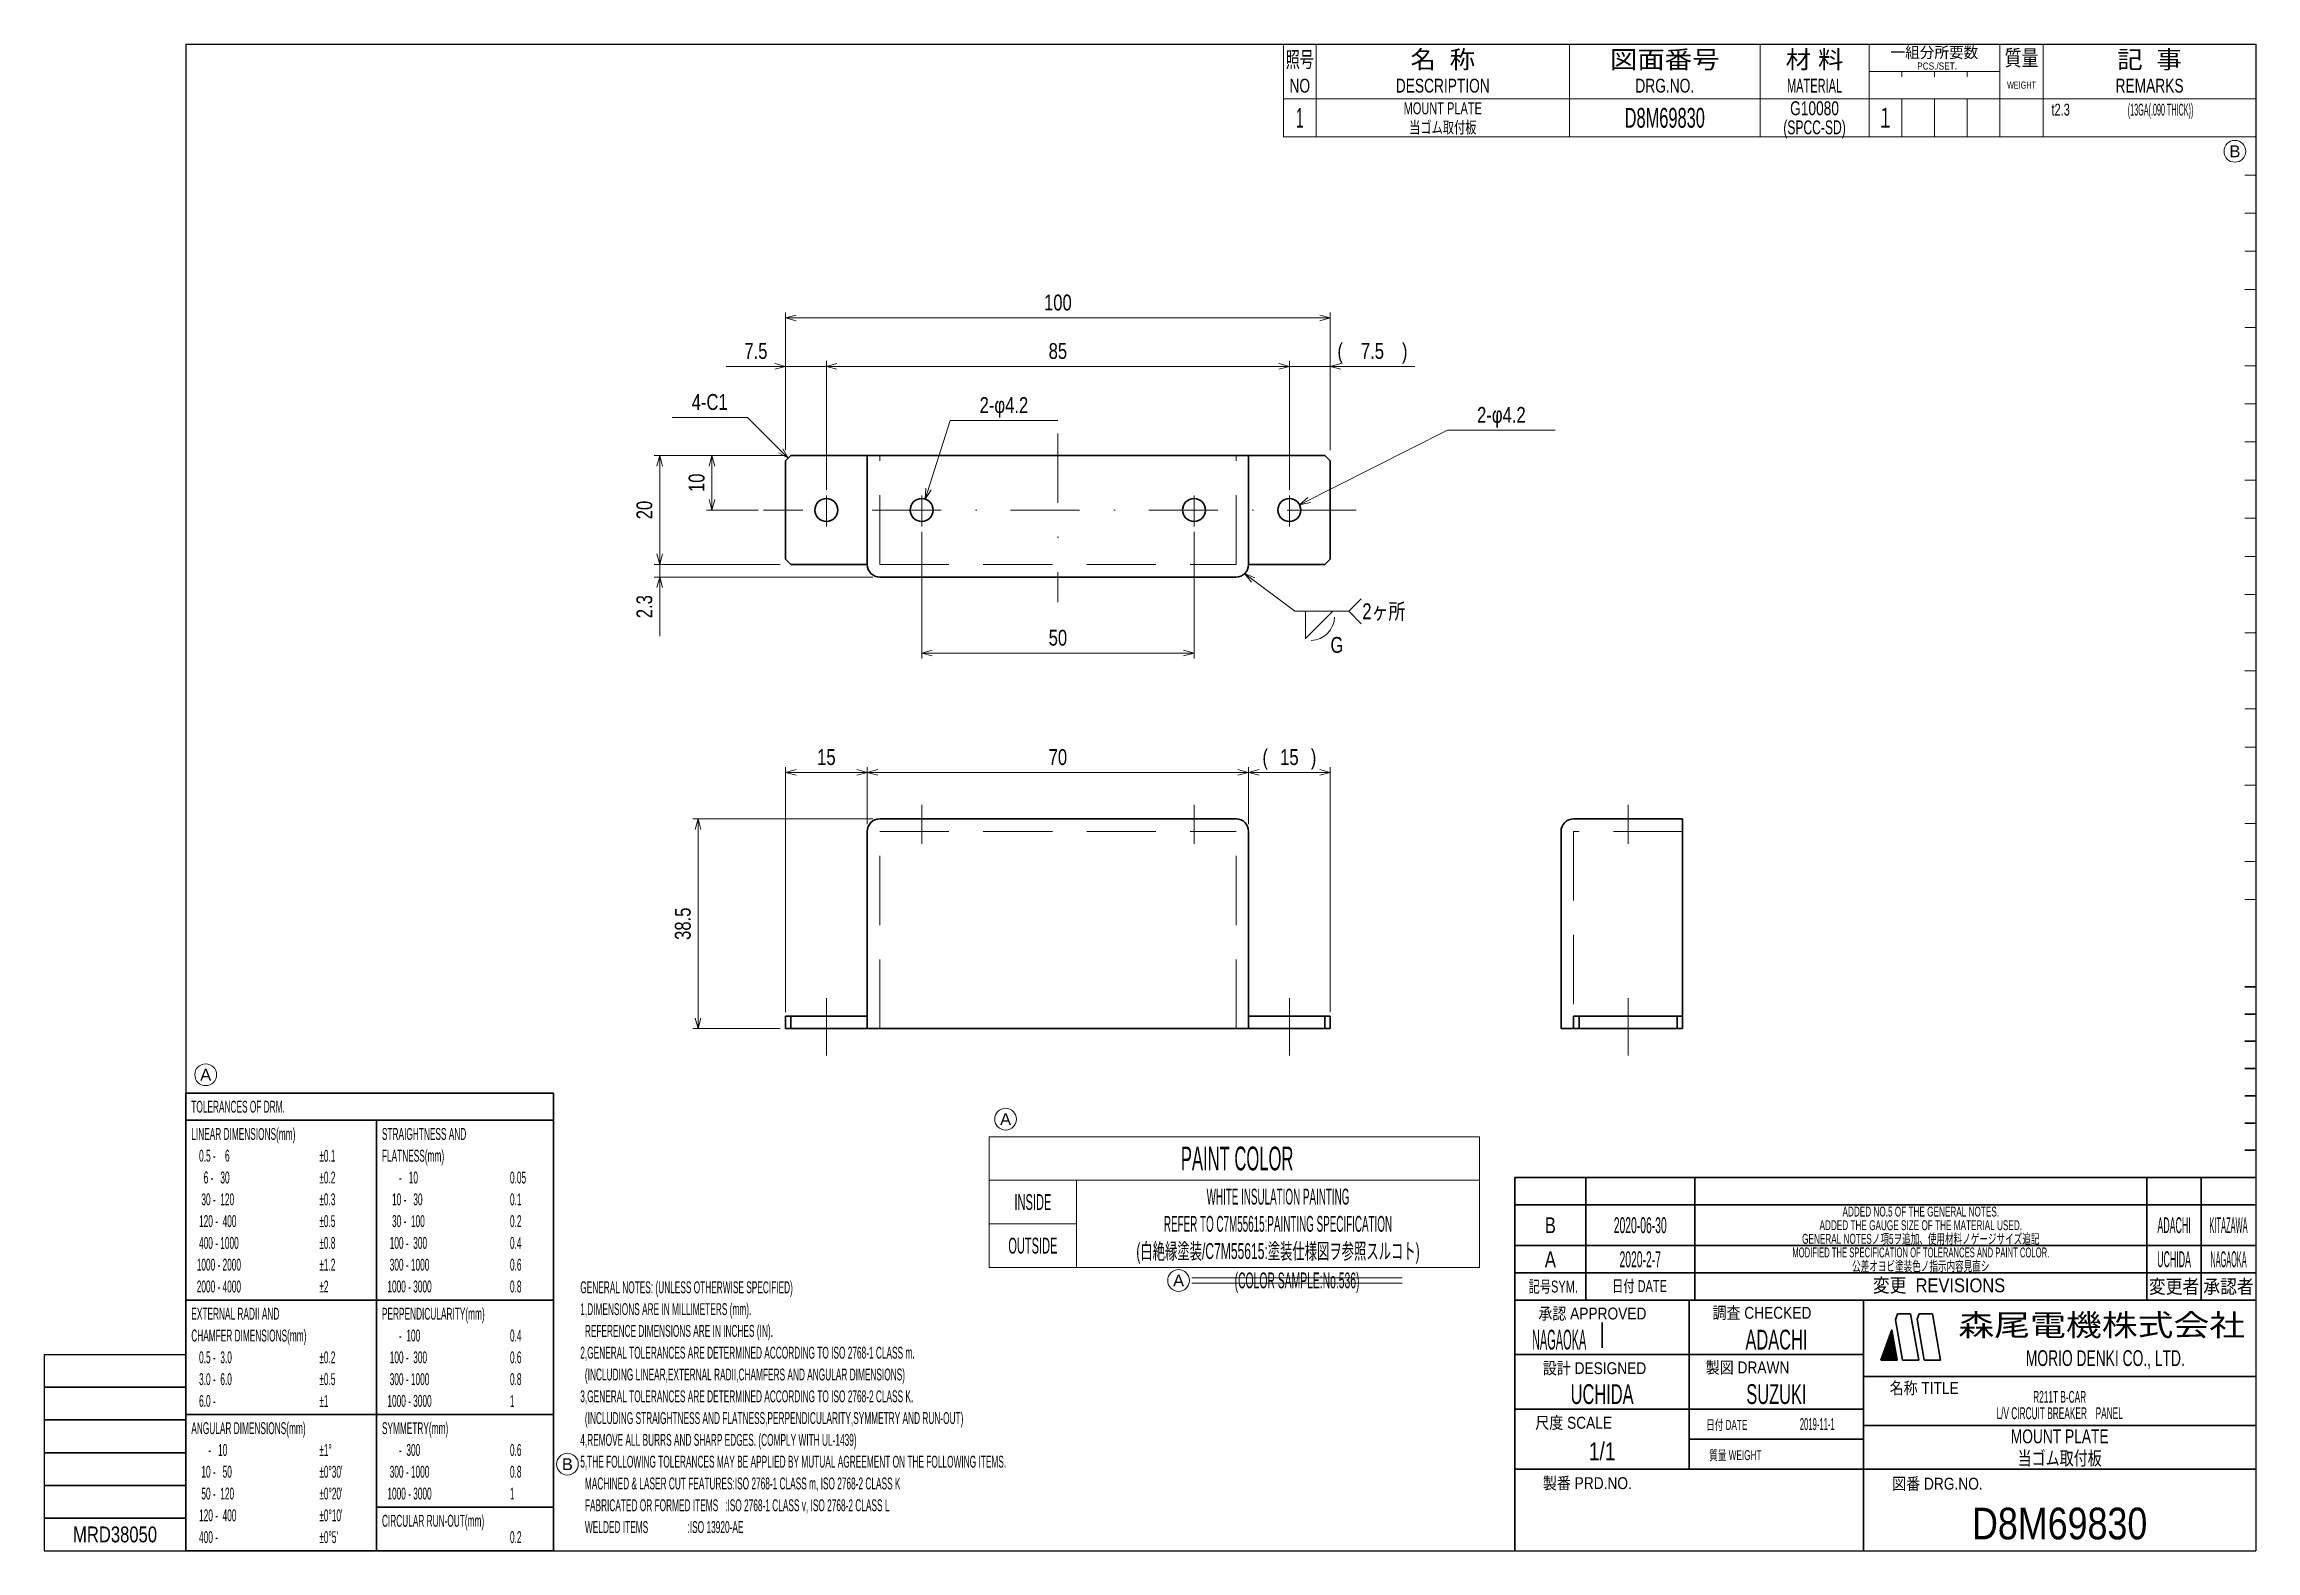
# Model space of a CAD drawing. Header units: millimetres. Extents: x 7 to 413, y 10 to 287.
import ezdxf
from ezdxf.enums import TextEntityAlignment as Align

# ---------------------------------------------------------------- set-up
doc = ezdxf.new("R2010")
doc.units = ezdxf.units.MM
doc.linetypes.add('DASHDOT', pattern=[25.3, 12.7, -6.3, 0, -6.3])
doc.linetypes.add('DASHED', pattern=[19, 12.7, -6.3])
for name, color, linetype in [('GR01_01', 7, 'Continuous'), ('GR01_02', 7, 'Continuous'), ('図面枠D8M', 7, 'Continuous'), ('表題、部品表', 7, 'Continuous'), ('表題、部品表_01', 7, 'Continuous'), ('表題、部品表_02', 7, 'Continuous'), ('表題、部品表_03', 7, 'Continuous'), ('表題、部品表_Layer1', 7, 'Continuous')]:
    doc.layers.add(name, color=color, linetype=linetype)
doc.styles.add('HG丸ｺﾞｼｯｸM-PRO', font='')
doc.styles.get('HG丸ｺﾞｼｯｸM-PRO').set_extended_font_data('HG丸ｺﾞｼｯｸM-PRO')

# ---------------------------------------------------------------- blocks, each defined once
blk = doc.blocks.new('BLKF024')
at = {"layer": '図面枠D8M', "color": 4, "linetype": 'Continuous', "lineweight": 13}
for p, q in [((344.778471, 46.998727), (346.524087, 48.744343)), ((344.8594, 47.221078), (346.502888, 48.864566)), ((344.940329, 47.443428), (346.48169, 48.984789)), ((345.021258, 47.665778), (346.460491, 49.105012)), ((345.102186, 47.888128), (346.439293, 49.225235)), ((345.183115, 48.110479), (346.418094, 49.345457)), ((345.264044, 48.332829), (346.396896, 49.46568)), ((345.344973, 48.555179), (346.375697, 49.585903)), ((345.425902, 48.777529), (346.354499, 49.706126)), ((345.506831, 48.999879), (346.3333, 49.826349)), ((345.58776, 49.22223), (346.312102, 49.946572)), ((345.668689, 49.44458), (346.290903, 50.066794)), ((345.749617, 49.66693), (346.269705, 50.187017)), ((345.830546, 49.88928), (346.248506, 50.30724)), ((345.911475, 50.111631), (346.227307, 50.427463)), ((345.992404, 50.333981), (346.206109, 50.547686)), ((346.073333, 50.556331), (346.18491, 50.667909)), ((346.154262, 50.778681), (346.163712, 50.788131)), ((344.157871, 45.246757), (346.693675, 47.782561)), ((344.211969, 45.442276), (346.672477, 47.902784)), ((344.292898, 45.664626), (346.651278, 48.023006)), ((344.299292, 45.246757), (346.714874, 47.662338)), ((344.373827, 45.886976), (346.63008, 48.143229)), ((344.440714, 45.246757), (346.736072, 47.542115)), ((344.454756, 46.109327), (346.608881, 48.263452)), ((344.535684, 46.331677), (346.587682, 48.383675)), ((344.582135, 45.246757), (346.757271, 47.421892)), ((344.616613, 46.554027), (346.566484, 48.503898)), ((344.697542, 46.776377), (346.545285, 48.624121)), ((344.723556, 45.246757), (346.778469, 47.301669)), ((344.864978, 45.246757), (346.799668, 47.181447)), ((345.006399, 45.246757), (346.820866, 47.061224)), ((345.147821, 45.246757), (346.842065, 46.941001)), ((345.289242, 45.246757), (346.863263, 46.820778)), ((345.430663, 45.246757), (346.884462, 46.700555)), ((345.572085, 45.246757), (346.90566, 46.580332)), ((345.713506, 45.246757), (346.926859, 46.46011)), ((345.854927, 45.246757), (346.948057, 46.339887)), ((345.996349, 45.246757), (346.969256, 46.219664)), ((346.13777, 45.246757), (346.990455, 46.099441)), ((346.279191, 45.246757), (347.011653, 45.979218)), ((346.420613, 45.246757), (347.032852, 45.858995)), ((346.562034, 45.246757), (347.05405, 45.738773)), ((346.703455, 45.246757), (347.075249, 45.61855)), ((346.844877, 45.246757), (347.096447, 45.498327)), ((346.986298, 45.246757), (347.117646, 45.378104)), ((347.12772, 45.246757), (347.138844, 45.257881))]:
    blk.add_line(p, q, dxfattribs=at)
blk = doc.blocks.new('BLKF023')
at = {"layer": '図面枠D8M', "color": 2, "linetype": 'Continuous', "lineweight": 25}
for p, q in [((33, 286.75), (413, 286.75)), ((33, 286.75), (33, 10.25)), ((413, 286.75), (413, 10.25)), ((7, 46.25), (7, 10.25)), ((7, 46.25), (33, 46.25)), ((7, 10.25), (413, 10.25))]:
    blk.add_line(p, q, dxfattribs=at)
at = {"layer": '図面枠D8M', "color": 4, "linetype": 'Continuous', "lineweight": 13}
for p, q in [((413, 269.75), (411, 269.75)), ((413, 262.75), (411, 262.75)), ((413, 255.75), (411, 255.75)), ((413, 248.75), (411, 248.75)), ((413, 241.75), (411, 241.75)), ((413, 234.75), (411, 234.75)), ((413, 227.75), (411, 227.75)), ((413, 220.75), (411, 220.75)), ((413, 213.75), (411, 213.75)), ((413, 206.75), (411, 206.75)), ((413, 199.75), (411, 199.75)), ((413, 192.75), (411, 192.75)), ((413, 185.75), (411, 185.75)), ((413, 178.75), (411, 178.75)), ((413, 171.75), (411, 171.75)), ((413, 164.75), (411, 164.75)), ((413, 157.75), (411, 157.75)), ((413, 150.75), (411, 150.75)), ((413, 143.75), (411, 143.75)), ((413, 136.75), (411, 136.75)), ((411, 129.75), (413, 129.75))]:
    blk.add_line(p, q, dxfattribs=at)
at = {"layer": '図面枠D8M', "color": 3, "linetype": 'Continuous', "lineweight": 35}
for p, q in [((413, 113.75), (411, 113.75)), ((413, 108.75), (411, 108.75)), ((413, 103.75), (411, 103.75)), ((413, 98.75), (411, 98.75)), ((413, 93.75), (411, 93.75)), ((413, 88.75), (411, 88.75)), ((413, 83.75), (411, 83.75)), ((277, 78.75), (413, 78.75)), ((277, 78.75), (277, 10.25)), ((290, 78.75), (290, 56.25)), ((310, 78.75), (310, 56.25)), ((393, 78.75), (393, 56.25)), ((403, 78.75), (403, 56.25)), ((277, 73.75), (413, 73.75)), ((277, 66.25), (413, 66.25)), ((277, 61.25), (413, 61.25)), ((277, 56.25), (413, 56.25)), ((309, 56.25), (309, 25.25)), ((341, 56.25), (341, 10.25)), ((346.84, 52.65), (347.23, 53.75)), ((347.23, 53.75), (349.64, 53.75)), ((351.14, 45.25), (349.64, 53.75)), ((351.18, 53.75), (350.82, 52.76)), ((351.18, 53.75), (353.64, 53.75)), ((355.14, 45.25), (353.64, 53.75)), ((293, 52.17), (293, 47.48)), ((344.14, 45.25), (346.16, 50.8)), ((347.14, 45.25), (346.16, 50.8)), ((348.14, 45.25), (346.84, 52.65)), ((352.14, 45.25), (350.82, 52.76)), ((277, 46.25), (341, 46.25)), ((344.14, 45.25), (347.14, 45.25)), ((348.14, 45.25), (351.14, 45.25)), ((352.14, 45.25), (355.14, 45.25)), ((341, 42.25), (413, 42.25)), ((7, 40.25), (33, 40.25)), ((7, 34.25), (33, 34.25)), ((277, 36.25), (341, 36.25)), ((341, 33.25), (413, 33.25)), ((309, 30.75), (341, 30.75)), ((7, 28.25), (33, 28.25)), ((277, 25.25), (413, 25.25)), ((7, 22.25), (33, 22.25)), ((33, 16.25), (7, 16.25))]:
    blk.add_line(p, q, dxfattribs=at)
at = {"layer": '図面枠D8M', "color": 4, "linetype": 'Continuous', "lineweight": 13}
blk.add_blockref('BLKF024', (0, 0), dxfattribs=at)
at = {"layer": '図面枠D8M', "color": 4, "linetype": 'Continuous', "lineweight": 13, "style": 'HG丸ｺﾞｼｯｸM-PRO'}
for s, height, width, p in [('記号SYM.', 2.182, 0.69227, (284.03, 58.74)), ('日付 DATE', 2.182, 0.692507, (299.87, 58.83)), ('変更  REVISIONS', 2.5455, 0.887352, (354.85, 58.97)), ('変更者', 2.545, 0.887717, (398, 58.75)), ('承認者', 2.545, 0.887717, (408, 58.75)), ('承認 APPROVED', 2.1818, 0.863151, (291.21, 53.79)), ('調査 CHECKED', 2.182, 0.863174, (322.34, 53.92)), ('設計 DESIGNED', 2.1818, 0.862613, (291.61, 43.76)), ('製図 DRAWN', 2.182, 0.863099, (319.7, 43.9)), ('名称 TITLE', 2.182, 0.862489, (352.13, 40.11)), ('尺度 SCALE', 2.182, 0.862581, (287.78, 33.74)), ('日付 DATE', 1.818, 0.618255, (315.88, 33.34)), ('質量 WEIGHT', 1.818, 0.618812, (317.46, 27.8)), ('製番 PRD.NO.', 2.182, 0.863299, (290.29, 22.66)), ('図番 DRG.NO.', 2.182, 0.863083, (354.56, 22.56))]:
    blk.add_text(s, height=height, dxfattribs=dict(at, width=width)).set_placement(p, align=Align.MIDDLE_CENTER)
at = {"layer": '図面枠D8M', "color": 2, "linetype": 'Continuous', "lineweight": 25, "style": 'HG丸ｺﾞｼｯｸM-PRO', "width": 1.206081}
blk.add_text('森尾電機株式会社', height=4, dxfattribs=at).set_placement((384.72, 51.68), align=Align.MIDDLE_CENTER)
at = {"layer": '図面枠D8M', "color": 3, "linetype": 'Continuous', "lineweight": 35, "style": 'HG丸ｺﾞｼｯｸM-PRO', "width": 0.652197}
blk.add_text('MORIO DENKI CO., LTD.', height=2.9091, dxfattribs=at).set_placement((385.38, 45.61), align=Align.MIDDLE_CENTER)
blk = doc.blocks.new('BLKF025')
at = {"layer": '図面枠D8M', "color": 3, "linetype": 'Continuous', "lineweight": 35, "style": 'HG丸ｺﾞｼｯｸM-PRO'}
for s, height, width, p in [('ADDED NO.5 OF THE GENERAL NOTES.', 1.8182, 0.61846, (351.5, 72.5)), ('B', 2.91, 0.78204, (283.5, 70)), ('2020-06-30', 2.909, 0.488281, (300, 70)), ('ADACHI', 2.909, 0.415454, (398, 70)), ('KITAZAWA', 2.909, 0.308644, (408, 70)), ('A', 2.91, 0.782973, (283.5, 63.75)), ('2020-2-7', 2.909, 0.488281, (300, 63.75)), ('MODIFIED THE SPECIFICATION OF TOLERANCES AND PAINT COLOR.', 1.8182, 0.578204, (351.5, 65)), ('UCHIDA', 2.909, 0.415827, (398, 63.75)), ('NAGAOKA', 2.909, 0.334453, (408, 63.75)), ('NAGAOKA', 3.636, 0.414524, (285.11, 49)), ('ADACHI', 3.636, 0.619335, (325, 49)), ('UCHIDA', 3.636, 0.61989, (293, 39)), ('SUZUKI', 3.636, 0.619819, (325, 39)), ('L/V CIRCUIT BREAKER\u3000PANEL', 2.1818, 0.522183, (377, 35.5)), ('R211T B-CAR', 2.1818, 0.521736, (377, 38.5)), ('2019-11-1', 2.182, 0.482367, (332.5, 33.5)), ('1/1', 3.273, 0.80628, (293, 28.5)), ('当ゴム取付板', 2.545, 0.741121, (377, 27.25)), ('D8M69830', 5.818, 0.845432, (377, 15.25))]:
    blk.add_text(s, height=height, dxfattribs=dict(at, width=width)).set_placement(p, align=Align.MIDDLE_CENTER)
blk = doc.blocks.new('BLKF027')
at = {"layer": '表題、部品表_01', "color": 4, "linetype": 'Continuous', "lineweight": 13}
for p, q in [((234.5, 286.75), (234.5, 276.75)), ((234.5, 286.75), (413, 286.75)), ((240.5, 286.75), (240.5, 276.75)), ((287, 286.75), (287, 276.75)), ((322, 286.75), (322, 276.75)), ((342, 286.75), (342, 276.75)), ((366, 286.75), (366, 276.75)), ((374, 286.75), (374, 276.75)), ((413, 286.75), (413, 276.75)), ((342, 281.75), (366, 281.75)), ((348, 280.75), (348, 281.75)), ((354, 281.75), (354, 280.75)), ((360, 281.75), (360, 280.75)), ((234.5, 276.75), (413, 276.75))]:
    blk.add_line(p, q, dxfattribs=at)
at = {"layer": '表題、部品表_01', "color": 3, "linetype": 'Continuous', "lineweight": 35, "style": 'HG丸ｺﾞｼｯｸM-PRO'}
for s, height, width, p in [('照号', 2.909, 0.651535, (237.5, 283.95)), ('名  称', 3.273, 1.042426, (263.75, 283.95)), ('図面番号', 3.273, 1.127518, (304.5, 283.95)), ('材 料', 3.273, 1.042439, (332, 283.95)), ('一組分所要数', 2.036, 0.966638, (354, 285.25)), ('質量', 2.909, 0.781842, (370, 284.25)), ('記  事', 3.273, 1.042426, (393.5, 283.95)), ('NO', 2.545, 0.740841, (237.5, 279.15)), ('DESCRIPTION', 2.5455, 0.741365, (263.75, 279.15)), ('DRG.NO.', 2.545, 0.741189, (304.5, 279.15)), ('MATERIAL', 2.545, 0.594756, (332, 279.15)), ('PCS./SET.', 1.309, 0.862935, (354.5, 282.75)), ('REMARKS', 2.545, 0.742803, (393.5, 279.15)), ('WEIGHT', 1.309, 0.635507, (370, 279.25))]:
    blk.add_text(s, height=height, dxfattribs=dict(at, width=width)).set_placement(p, align=Align.MIDDLE_CENTER)
blk = doc.blocks.new('BLKF026')
at = {"layer": '表題、部品表_01', "color": 3, "linetype": 'Continuous', "lineweight": 13}
blk.add_blockref('BLKF027', (0, 0), dxfattribs=at)
blk = doc.blocks.new('FXTIP_ARROW_S')
at = {"color": 0, "linetype": 'Continuous', "lineweight": -2}
for q in [(-1, 0), (-0.97, 0.26), (-0.97, -0.26)]:
    blk.add_line((0, 0), q, dxfattribs=at)
blk = doc.blocks.new('FXTIP_ARROW_E')
at = {"color": 0, "linetype": 'Continuous', "lineweight": -2}
for q in [(-1, 0), (-0.97, 0.26), (-0.97, -0.26)]:
    blk.add_line((0, 0), q, dxfattribs=at)
blk = doc.blocks.new('BLKF028')
at = {"layer": 'GR01_02', "color": 4, "linetype": 'Continuous', "lineweight": 13}
for p, q in [((238.54, 182.68), (238.54, 177.68)), ((238.54, 177.68), (243.54, 182.68))]:
    blk.add_line(p, q, dxfattribs=at)
blk.add_arc((239.46, 181.77), 4.44, 271.8605, 358.1395, dxfattribs=at)
blk = doc.blocks.new('BLKF029')
at = {"layer": '表題、部品表_02', "color": 4, "linetype": 'Continuous', "lineweight": 13}
for p, q in [((234.5, 276.75), (234.5, 269.75)), ((234.5, 276.75), (413, 276.75)), ((240.5, 276.75), (240.5, 269.75)), ((287, 276.75), (287, 269.75)), ((322, 276.75), (322, 269.75)), ((342, 276.75), (342, 269.75)), ((348, 276.75), (348, 269.75)), ((354, 276.75), (354, 269.75)), ((360, 269.75), (360, 276.75)), ((366, 276.75), (366, 269.75)), ((374, 276.75), (374, 269.75)), ((413, 276.75), (413, 269.75)), ((234.5, 269.75), (413, 269.75))]:
    blk.add_line(p, q, dxfattribs=at)
blk = doc.blocks.new('BLKF031')
at = {"layer": 'GR01_01', "color": 4, "linetype": 'DASHDOT', "lineweight": 13}
for p, q in [((297.76, 139.98), (297.76, 147.18)), ((297.76, 101.12), (297.76, 111.66))]:
    blk.add_line(p, q, dxfattribs=at)
at = {"layer": 'GR01_01', "color": 3, "linetype": 'Continuous', "lineweight": 35}
for p, q in [((285.46, 106.08), (285.46, 142.28)), ((307.76, 144.58), (287.76, 144.58)), ((307.76, 144.58), (307.76, 106.08)), ((285.46, 106.08), (307.76, 106.08)), ((307.76, 108.38), (287.76, 108.38)), ((287.76, 106.08), (287.76, 108.38)), ((288.76, 106.08), (288.76, 108.38)), ((306.76, 108.38), (306.76, 106.08))]:
    blk.add_line(p, q, dxfattribs=at)
at = {"layer": 'GR01_01', "color": 4, "linetype": 'DASHED', "lineweight": 13}
for p, q in [((287.76, 142.28), (287.76, 108.08)), ((307.76, 142.28), (287.76, 142.28))]:
    blk.add_line(p, q, dxfattribs=at)
at = {"layer": 'GR01_01', "color": 3, "linetype": 'Continuous', "lineweight": 35}
blk.add_arc((287.76, 142.28), 2.3, 90, 180, dxfattribs=at)
blk = doc.blocks.new('BLKF032')
at = {"layer": 'GR01_01', "color": 4, "linetype": 'DASHDOT', "lineweight": 13}
for p, q in [((193.09, 215.28), (193.09, 184.33)), ((150.59, 203.95), (150.59, 198.23)), ((168.09, 203.95), (168.09, 198.23)), ((218.09, 203.95), (218.09, 198.23)), ((235.59, 203.95), (235.59, 198.23)), ((247.87, 201.26), (139.06, 201.26))]:
    blk.add_line(p, q, dxfattribs=at)
at = {"layer": 'GR01_01', "color": 3, "linetype": 'Continuous', "lineweight": 35}
for p, q in [((144.09, 211.26), (143.09, 210.26)), ((242.09, 211.26), (144.09, 211.26)), ((158.09, 191.26), (158.09, 211.26)), ((228.09, 191.26), (228.09, 211.26)), ((242.09, 211.26), (243.09, 210.26)), ((143.09, 210.26), (143.09, 192.26)), ((243.09, 192.26), (243.09, 210.26)), ((143.09, 192.26), (144.09, 191.26)), ((144.09, 191.26), (158.09, 191.26)), ((228.09, 191.26), (242.09, 191.26)), ((243.09, 192.26), (242.09, 191.26)), ((160.39, 188.96), (225.79, 188.96))]:
    blk.add_line(p, q, dxfattribs=at)
at = {"layer": 'GR01_01', "color": 4, "linetype": 'DASHED', "lineweight": 13}
for p, q in [((160.39, 191.26), (160.39, 211.26)), ((225.79, 191.26), (225.79, 211.26)), ((160.39, 191.26), (225.79, 191.26))]:
    blk.add_line(p, q, dxfattribs=at)
at = {"layer": 'GR01_01', "color": 3, "linetype": 'Continuous', "lineweight": 35}
for centre in [(150.59, 201.26), (168.09, 201.26), (218.09, 201.26), (235.59, 201.26)]:
    blk.add_circle(centre, 2.1, dxfattribs=at)
for centre, start, end in [((160.39, 191.26), 180, 270), ((225.79, 191.26), 270, 0)]:
    blk.add_arc(centre, 2.3, start, end, dxfattribs=at)
blk = doc.blocks.new('BLKF033')
at = {"layer": 'GR01_01', "color": 4, "linetype": 'DASHDOT', "lineweight": 13}
for p, q in [((168.09, 139.98), (168.09, 147.18)), ((218.09, 139.98), (218.09, 147.18)), ((150.59, 111.66), (150.59, 101.12)), ((235.59, 111.66), (235.59, 101.12))]:
    blk.add_line(p, q, dxfattribs=at)
at = {"layer": 'GR01_01', "color": 3, "linetype": 'Continuous', "lineweight": 35}
for p, q in [((158.09, 142.28), (158.09, 106.08)), ((160.39, 144.58), (225.79, 144.58)), ((228.09, 142.28), (228.09, 106.08)), ((143.09, 106.08), (143.09, 108.38)), ((143.09, 108.38), (158.09, 108.38)), ((243.09, 106.08), (143.09, 106.08)), ((144.09, 108.38), (144.09, 106.08)), ((228.09, 108.38), (243.09, 108.38)), ((242.09, 108.38), (242.09, 106.08)), ((243.09, 106.08), (243.09, 108.38))]:
    blk.add_line(p, q, dxfattribs=at)
at = {"layer": 'GR01_01', "color": 4, "linetype": 'DASHED', "lineweight": 13}
for p, q in [((160.39, 142.28), (225.79, 142.28)), ((160.39, 106.08), (160.39, 142.28)), ((225.79, 106.08), (225.79, 142.28))]:
    blk.add_line(p, q, dxfattribs=at)
at = {"layer": 'GR01_01', "color": 3, "linetype": 'Continuous', "lineweight": 35}
for centre, start, end in [((160.39, 142.28), 90, 180), ((225.79, 142.28), 0, 90)]:
    blk.add_arc(centre, 2.3, start, end, dxfattribs=at)
blk = doc.blocks.new('BLKF034')
at = {"layer": '図面枠D8M', "color": 3, "linetype": 'Continuous', "lineweight": 35}
for p, q in [((33, 94.25), (100.5, 94.25)), ((33, 94.25), (33, 10.25)), ((100.5, 10.25), (100.5, 94.25)), ((33, 89.25), (100.5, 89.25)), ((68, 10.25), (68, 89.25)), ((33, 56.25), (68, 56.25)), ((68, 56.25), (100.5, 56.25)), ((33, 35.25), (68, 35.25)), ((68, 35.25), (100.5, 35.25)), ((68, 18.25), (100.5, 18.25)), ((33, 10.25), (100.5, 10.25))]:
    blk.add_line(p, q, dxfattribs=at)
at = {"layer": '図面枠D8M', "color": 4, "linetype": 'Continuous', "lineweight": 13, "style": 'HG丸ｺﾞｼｯｸM-PRO'}
for s, height, width, p in [('TOLERANCES OF DRM.', 2.1818, 0.522208, (34, 91.75)), ('LINEAR DIMENSIONS(mm)', 2.1818, 0.521664, (34, 86.75)), ('STRAIGHTNESS AND', 2.1818, 0.521949, (69, 86.75)), (' 0.5 -    6', 2.1818, 0.524049, (35, 82.75)), ('±0.1', 2.182, 0.52198, (57.5, 82.75)), ('FLATNESS(mm)', 2.1818, 0.521994, (69, 82.75)), ('   6 -   30', 2.1818, 0.52397, (35, 78.75)), ('±0.2', 2.182, 0.52198, (57.5, 78.75)), ('     -   10', 2.1818, 0.524651, (70, 78.75)), ('0.05', 2.182, 0.52205, (92.5, 78.75)), ('  30 -  120', 2.1818, 0.522893, (35, 74.75)), ('±0.3', 2.182, 0.52198, (57.5, 74.75)), ('  10 -   30', 2.1818, 0.523391, (70, 74.75)), ('0.1', 2.182, 0.522424, (92.5, 74.75)), (' 120 -  400', 2.1818, 0.52246, (35, 70.75)), ('±0.5', 2.182, 0.52198, (57.5, 70.75)), ('  30 -  100', 2.1818, 0.522893, (70, 70.75)), ('0.2', 2.182, 0.522424, (92.5, 70.75)), (' 400 - 1000', 2.1818, 0.52208, (35, 66.75)), ('±0.8', 2.182, 0.52198, (57.5, 66.75)), (' 100 -  300', 2.1818, 0.52246, (70, 66.75)), ('0.4', 2.182, 0.522424, (92.5, 66.75)), ('1000 - 2000', 2.1818, 0.521744, (35, 62.75)), ('±1.2', 2.182, 0.52198, (57.5, 62.75)), (' 300 - 1000', 2.1818, 0.52208, (70, 62.75)), ('0.6', 2.182, 0.522424, (92.5, 62.75)), ('2000 - 4000', 2.1818, 0.521744, (35, 58.75)), ('±2', 2.182, 0.521216, (57.5, 58.75)), ('1000 - 3000', 2.1818, 0.521744, (70, 58.75)), ('0.8', 2.182, 0.522424, (92.5, 58.75)), ('EXTERNAL RADII AND', 2.1818, 0.522426, (34, 53.75)), ('PERPENDICULARITY(mm)', 2.1818, 0.521822, (69, 53.75)), ('CHAMFER DIMENSIONS(mm)', 2.1818, 0.521615, (34, 49.75)), ('     -  100', 2.1818, 0.52397, (70, 49.75)), ('0.4', 2.182, 0.522424, (92.5, 49.75)), (' 0.5 -  3.0', 2.1818, 0.523514, (35, 45.75)), ('±0.2', 2.182, 0.52198, (57.5, 45.75)), (' 100 -  300', 2.1818, 0.52246, (70, 45.75)), ('0.6', 2.182, 0.522424, (92.5, 45.75)), (' 3.0 -  6.0', 2.1818, 0.523514, (35, 41.75)), ('±0.5', 2.182, 0.52198, (57.5, 41.75)), (' 300 - 1000', 2.1818, 0.52208, (70, 41.75)), ('0.8', 2.182, 0.522424, (92.5, 41.75)), (' 6.0 -', 2.182, 0.523279, (35, 37.75)), ('±1', 2.182, 0.521216, (57.5, 37.75)), ('1000 - 3000', 2.1818, 0.521744, (70, 37.75)), ('1', 2.18, 0.521199, (92.5, 37.75)), ('ANGULAR DIMENSIONS(mm)', 2.1818, 0.521887, (34, 32.75)), ('SYMMETRY(mm)', 2.1818, 0.521222, (69, 32.75)), ('     -   10', 2.1818, 0.524651, (35, 28.75)), ('±1°', 2.182, 0.52122, (57.5, 28.75)), ('     -  300', 2.1818, 0.52397, (70, 28.75)), ('0.6', 2.182, 0.522424, (92.5, 28.75)), ('  10 -   50', 2.1818, 0.523391, (35, 24.75)), ("±0°30'", 2.182, 0.521679, (57.5, 24.75)), (' 300 - 1000', 2.1818, 0.52208, (70, 24.75)), ('0.8', 2.182, 0.522424, (92.5, 24.75)), ('  50 -  120', 2.1818, 0.522893, (35, 20.75)), ("±0°20'", 2.182, 0.521679, (57.5, 20.75)), ('1000 - 3000', 2.1818, 0.521744, (70, 20.75)), ('1', 2.18, 0.521199, (92.5, 20.75)), (' 120 -  400', 2.1818, 0.52246, (35, 16.75)), ("±0°10'", 2.182, 0.521679, (57.5, 16.75)), ('CIRCULAR RUN-OUT(mm)', 2.1818, 0.521639, (69, 15.75)), (' 400 -', 2.182, 0.52234, (35, 12.75)), ("±0°5'", 2.182, 0.521776, (57.5, 12.75)), ('0.2', 2.182, 0.522424, (92.5, 12.75))]:
    blk.add_text(s, height=height, dxfattribs=dict(at, width=width)).set_placement(p, align=Align.MIDDLE_LEFT)
blk = doc.blocks.new('BLKF035')
at = {"layer": '表題、部品表_Layer1', "color": 4, "linetype": 'Continuous', "lineweight": 13}
blk.add_circle((36.64, 97.62), 2, dxfattribs=at)
at = {"layer": '表題、部品表_Layer1', "color": 4, "linetype": 'Continuous', "lineweight": 13, "style": 'HG丸ｺﾞｼｯｸM-PRO', "width": 1.042301}
blk.add_text('A', height=2.18, dxfattribs=at).set_placement((36.64, 97.62), align=Align.MIDDLE_CENTER)
blk = doc.blocks.new('BLKF036')
at = {"layer": '表題、部品表_Layer1', "color": 4, "linetype": 'Continuous', "lineweight": 13}
blk.add_circle((183.49, 89.46), 2, dxfattribs=at)
at = {"layer": '表題、部品表_Layer1', "color": 4, "linetype": 'Continuous', "lineweight": 13, "style": 'HG丸ｺﾞｼｯｸM-PRO', "width": 1.042301}
blk.add_text('A', height=2.18, dxfattribs=at).set_placement((183.49, 89.46), align=Align.MIDDLE_CENTER)
blk = doc.blocks.new('BLKF037')
at = {"layer": '表題、部品表_Layer1', "color": 4, "linetype": 'Continuous', "lineweight": 13}
blk.add_circle((215.25, 59.85), 2, dxfattribs=at)
at = {"layer": '表題、部品表_Layer1', "color": 4, "linetype": 'Continuous', "lineweight": 13, "style": 'HG丸ｺﾞｼｯｸM-PRO', "width": 1.042301}
blk.add_text('A', height=2.18, dxfattribs=at).set_placement((215.25, 59.85), align=Align.MIDDLE_CENTER)
blk = doc.blocks.new('BLKF039')
at = {"layer": '表題、部品表_01', "color": 3, "linetype": 'Continuous', "lineweight": 13}
for p, q in [((270.5, 86.25), (180.5, 86.25)), ((180.5, 86.25), (180.5, 62.25)), ((270.5, 62.25), (270.5, 86.25)), ((180.5, 78.25), (270.5, 78.25)), ((196.5, 78.25), (196.5, 62.25)), ((180.5, 70.25), (196.5, 70.25)), ((180.5, 62.25), (270.5, 62.25))]:
    blk.add_line(p, q, dxfattribs=at)
at = {"layer": '表題、部品表_01', "color": 3, "linetype": 'Continuous', "lineweight": 13, "style": 'HG丸ｺﾞｼｯｸM-PRO'}
for s, height, width, p in [('PAINT COLOR', 4.3636, 0.522273, (226, 82.25)), ('INSIDE', 2.909, 0.521235, (188.5, 74.25)), ('OUTSIDE', 2.909, 0.521235, (188.5, 66.25))]:
    blk.add_text(s, height=height, dxfattribs=dict(at, width=width)).set_placement(p, align=Align.MIDDLE_CENTER)
blk = doc.blocks.new('BLKF038')
at = {"layer": '表題、部品表_01', "color": 3, "linetype": 'Continuous', "lineweight": 13}
blk.add_blockref('BLKF039', (0, 0), dxfattribs=at)
at = {"layer": '表題、部品表_01', "color": 3, "linetype": 'Continuous', "lineweight": 13, "style": 'HG丸ｺﾞｼｯｸM-PRO'}
for s, width, p in [('WHITE INSULATION PAINTING', 0.464685, (233.5, 75.25)), ('REFER TO C7M55615:PAINTING SPECIFICATION', 0.464716, (233.5, 70.25)), ('(白絶縁塗装/C7M55615:塗装仕様図ヲ参照スルコト)', 0.570008, (233.5, 65.25))]:
    blk.add_text(s, height=2.9091, dxfattribs=dict(at, width=width)).set_placement(p, align=Align.MIDDLE_CENTER)
blk = doc.blocks.new('BLKF040')
at = {"layer": '表題、部品表_Layer1', "color": 4, "linetype": 'Continuous', "lineweight": 13}
blk.add_circle((103.04, 26.14), 2, dxfattribs=at)
at = {"layer": '表題、部品表_Layer1', "color": 4, "linetype": 'Continuous', "lineweight": 13, "style": 'HG丸ｺﾞｼｯｸM-PRO', "width": 1.04272}
blk.add_text('B', height=2.18, dxfattribs=at).set_placement((103.04, 26.14), align=Align.MIDDLE_CENTER)
blk = doc.blocks.new('BLKF041')
at = {"layer": '表題、部品表_Layer1', "color": 4, "linetype": 'Continuous', "lineweight": 13}
blk.add_circle((409.17, 267.1), 2, dxfattribs=at)
at = {"layer": '表題、部品表_Layer1', "color": 4, "linetype": 'Continuous', "lineweight": 13, "style": 'HG丸ｺﾞｼｯｸM-PRO', "width": 1.04272}
blk.add_text('B', height=2.18, dxfattribs=at).set_placement((409.17, 267.1), align=Align.MIDDLE_CENTER)

msp = doc.modelspace()

# ---------------------------------------------------------------- linework, layer by layer
at = {"layer": 'GR01_02', "color": 4, "linetype": 'Continuous', "lineweight": 13}
for p, q in [((143.09, 212.26), (143.09, 237.52)), ((143.09, 236.52), (243.09, 236.52)), ((243.09, 212.26), (243.09, 237.52)), ((132.21, 227.62), (143.09, 227.62)), ((143.09, 212.26), (143.09, 228.62)), ((143.09, 227.62), (150.59, 227.62)), ((150.59, 204.95), (150.59, 228.62)), ((150.59, 227.62), (235.59, 227.62)), ((235.59, 204.95), (235.59, 228.62)), ((235.59, 227.62), (243.09, 227.62)), ((243.09, 212.26), (243.09, 228.62)), ((243.09, 227.62), (258.6, 227.62)), ((136.09, 218.27), (122.25, 218.27)), ((143.59, 210.76), (136.09, 218.27)), ((168.73, 203.26), (173.3, 217.7)), ((173.3, 217.7), (193.06, 217.7)), ((237.47, 202.21), (264.63, 215.9)), ((264.63, 215.9), (284.39, 215.9)), ((142.09, 211.26), (119, 211.26)), ((120, 191.26), (120, 211.26)), ((143.09, 211.26), (128.58, 211.26)), ((129.58, 201.26), (129.58, 211.26)), ((138.06, 201.26), (128.58, 201.26)), ((168.09, 197.23), (168.09, 174)), ((218.09, 197.23), (218.09, 174)), ((142.09, 191.26), (119, 191.26)), ((120, 188.96), (120, 191.26)), ((159.09, 188.96), (119, 188.96)), ((120, 178.08), (120, 188.96)), ((227.37, 189.59), (236.56, 182.68)), ((248.77, 184.98), (246.48, 182.68)), ((236.56, 182.68), (246.48, 182.68)), ((248.77, 180.39), (246.48, 182.68)), ((168.09, 175), (218.09, 175)), ((143.09, 109.08), (143.09, 154.09)), ((143.09, 153.09), (158.09, 153.09)), ((158.09, 143.58), (158.09, 154.09)), ((158.09, 153.09), (228.09, 153.09)), ((228.09, 143.58), (228.09, 154.09)), ((228.09, 153.09), (243.09, 153.09)), ((243.09, 109.08), (243.09, 154.09)), ((159.09, 144.58), (126.05, 144.58)), ((127.05, 106.08), (127.05, 144.58)), ((142.09, 106.08), (126.05, 106.08))]:
    msp.add_line(p, q, dxfattribs=at)
at = {"layer": '表題、部品表_Layer1', "color": 4, "linetype": 'Continuous', "lineweight": 13}
for p, q in [((217.68, 60.37), (256.32, 60.37)), ((217.68, 59.37), (256.32, 59.37))]:
    msp.add_line(p, q, dxfattribs=at)

# ---------------------------------------------------------------- block references
at = {"layer": 'GR01_01', "color": 3, "linetype": 'Continuous', "lineweight": 35}
for name in ['BLKF032', 'BLKF033', 'BLKF031']:
    msp.add_blockref(name, (0, 0), dxfattribs=at)
at = {"layer": 'GR01_02', "color": 4, "linetype": 'Continuous', "lineweight": 13, "xscale": 2, "yscale": 2}
for name, p, rotation in [('FXTIP_ARROW_S', (143.09, 236.52), 180), ('FXTIP_ARROW_E', (243.09, 236.52), 360), ('FXTIP_ARROW_E', (143.09, 227.62), 360), ('FXTIP_ARROW_S', (150.59, 227.62), 180), ('FXTIP_ARROW_E', (235.59, 227.62), 360), ('FXTIP_ARROW_S', (243.09, 227.62), 180), ('FXTIP_ARROW_E', (120, 211.26), 90), ('FXTIP_ARROW_E', (129.58, 211.26), 90), ('FXTIP_ARROW_S', (143.59, 210.76), 314.9999999999999), ('FXTIP_ARROW_S', (129.58, 201.26), 270), ('FXTIP_ARROW_S', (168.73, 203.26), 252.4312444021481), ('FXTIP_ARROW_S', (237.47, 202.21), 206.7541025386468), ('FXTIP_ARROW_S', (120, 191.26), 270), ('FXTIP_ARROW_E', (120, 188.96), 90), ('FXTIP_ARROW_S', (227.37, 189.59), 143.0795333423995), ('FXTIP_ARROW_S', (168.09, 175), 180), ('FXTIP_ARROW_E', (218.09, 175), 360), ('FXTIP_ARROW_S', (143.09, 153.09), 180), ('FXTIP_ARROW_E', (158.09, 153.09), 360), ('FXTIP_ARROW_S', (158.09, 153.09), 180), ('FXTIP_ARROW_E', (228.09, 153.09), 360), ('FXTIP_ARROW_S', (228.09, 153.09), 180), ('FXTIP_ARROW_E', (243.09, 153.09), 360), ('FXTIP_ARROW_E', (127.05, 144.58), 90), ('FXTIP_ARROW_S', (127.05, 106.08), 270)]:
    msp.add_blockref(name, p, dxfattribs=dict(at, rotation=rotation))
at = {"layer": 'GR01_02', "color": 4, "linetype": 'Continuous', "lineweight": 13}
msp.add_blockref('BLKF028', (0, 0), dxfattribs=at)
at = {"layer": '図面枠D8M', "color": 4, "linetype": 'Continuous', "lineweight": 35}
msp.add_blockref('BLKF023', (0, 0), dxfattribs=at)
at = {"layer": '図面枠D8M', "color": 4, "linetype": 'Continuous', "lineweight": 13}
msp.add_blockref('BLKF034', (0, 0), dxfattribs=at)
at = {"layer": '図面枠D8M', "color": 3, "linetype": 'Continuous', "lineweight": 35}
msp.add_blockref('BLKF025', (0, 0), dxfattribs=at)
at = {"layer": '表題、部品表_01', "color": 3, "linetype": 'Continuous', "lineweight": 13}
for name in ['BLKF026', 'BLKF038']:
    msp.add_blockref(name, (0, 0), dxfattribs=at)
at = {"layer": '表題、部品表_02', "color": 4, "linetype": 'Continuous', "lineweight": 13}
msp.add_blockref('BLKF029', (0, 0), dxfattribs=at)
at = {"layer": '表題、部品表_Layer1', "color": 4, "linetype": 'Continuous', "lineweight": 13}
for name in ['BLKF041', 'BLKF035', 'BLKF036', 'BLKF037', 'BLKF040']:
    msp.add_blockref(name, (0, 0), dxfattribs=at)

# ---------------------------------------------------------------- texts
at = {"layer": 'GR01_02', "color": 3, "linetype": 'Continuous', "lineweight": 35, "style": 'HG丸ｺﾞｼｯｸM-PRO'}
for s, height, rotation, width, p in [('100', 2.909, 0, 0.784542, (193.09, 237.02)), ('7.5', 2.909, 0, 0.784839, (137.65, 228.12)), ('85', 2.909, 0, 0.784542, (193.09, 228.12)), ('(', 2.91, 0, 0.781868, (244.92, 228.12)), ('7.5', 2.909, 0, 0.784839, (250.84, 228.12)), (')', 2.91, 0, 0.781868, (256.76, 228.12)), ('20', 2.909, 90, 0.784542, (119.5, 201.26)), ('2.3', 2.909, 90, 0.784839, (119.5, 183.52)), ('15', 2.909, 0, 0.784542, (150.59, 153.59)), ('70', 2.909, 0, 0.784542, (193.09, 153.59)), ('(', 2.91, 0, 0.781868, (231.15, 153.59)), ('15', 2.909, 0, 0.784542, (235.59, 153.59)), (')', 2.91, 0, 0.781868, (240.03, 153.59)), ('38.5', 2.909, 90, 0.784749, (126.55, 125.33))]:
    msp.add_text(s, height=height, rotation=rotation, dxfattribs=dict(at, width=width)).set_placement(p, align=Align.BOTTOM_CENTER)
for s, width, p in [('4-C1', 0.783285, (129.17, 218.77)), ('2-φ4.2', 0.783565, (183.18, 218.2)), ('2-φ4.2', 0.783565, (274.51, 216.4))]:
    msp.add_text(s, height=2.909, dxfattribs=dict(at, width=width)).set_placement(p, align=Align.BOTTOM_CENTER)
at = {"layer": 'GR01_02', "color": 4, "linetype": 'Continuous', "lineweight": 35, "style": 'HG丸ｺﾞｼｯｸM-PRO', "width": 0.784542}
for s, rotation, p in [('10', 90, (129.08, 206.26)), ('50', 0, (193.09, 175.5))]:
    msp.add_text(s, height=2.909, rotation=rotation, dxfattribs=at).set_placement(p, align=Align.BOTTOM_CENTER)
at = {"layer": 'GR01_02', "color": 3, "linetype": 'Continuous', "lineweight": 35, "style": 'HG丸ｺﾞｼｯｸM-PRO', "width": 0.782573}
msp.add_text('2ヶ所', height=2.909, dxfattribs=at).set_placement((248.98, 182.68), align=Align.MIDDLE_LEFT)
at = {"layer": 'GR01_02', "color": 3, "linetype": 'Continuous', "lineweight": 35, "style": 'HG丸ｺﾞｼｯｸM-PRO', "width": 0.783387}
msp.add_text('G', height=2.91, dxfattribs=at).set_placement((244.31, 176.51), align=Align.MIDDLE_CENTER)
at = {"layer": '図面枠D8M', "color": 3, "linetype": 'Continuous', "lineweight": 35, "style": 'HG丸ｺﾞｼｯｸM-PRO'}
for s, height, width, p in [('ADDED THE GAUGE SIZE OF THE MATERIAL USED.', 1.8182, 0.618412, (351.5, 70)), ('GENERAL NOTESノ項5ヲ追加、使用材料ノゲージサイズ追記', 1.8182, 0.619037, (351.5, 67.5)), ('公差オヨビ塗装色ノ指示内容見直シ', 1.8182, 0.618958, (351.5, 62.5)), ('MOUNT PLATE', 2.5455, 0.741539, (377, 31.25))]:
    msp.add_text(s, height=height, dxfattribs=dict(at, width=width)).set_placement(p, align=Align.MIDDLE_CENTER)
for s, width, p in [('GENERAL NOTES: (UNLESS OTHERWISE SPECIFIED)', 0.52211, (105.41, 59.69)), ('1,DIMENSIONS ARE IN MILLIMETERS (mm).', 0.522052, (105.41, 55.69)), ('  REFERENCE DIMENSIONS ARE IN INCHES (IN).', 0.522009, (105.41, 51.69)), ('2,GENERAL TOLERANCES ARE DETERMINED ACCORDING TO ISO 2768-1 CLASS m.', 0.522186, (105.41, 47.69)), ('  (INCLUDING LINEAR,EXTERNAL RADII,CHAMFERS AND ANGULAR DIMENSIONS)', 0.522355, (105.41, 43.69)), ('3,GENERAL TOLERANCES ARE DETERMINED ACCORDING TO ISO 2768-2 CLASS K.', 0.52223, (105.41, 39.69)), ('  (INCLUDING STRAIGHTNESS AND FLATNESS,PERPENDICULARITY,SYMMETRY AND RUN-OUT)', 0.522087, (105.41, 35.69)), ('4,REMOVE ALL BURRS AND SHARP EDGES. (COMPLY WITH UL-1439)', 0.52235, (105.41, 31.69)), ('5,THE FOLLOWING TOLERANCES MAY BE APPLIED BY MUTUAL AGREEMENT ON THE FOLLOWING ITEMS.', 0.522482, (105.41, 27.69)), ('  MACHINED & LASER CUT FEATURES:ISO 2768-1 CLASS m, ISO 2768-2 CLASS K', 0.522369, (105.41, 23.69)), ('  FABRICATED OR FORMED ITEMS   :ISO 2768-1 CLASS v, ISO 2768-2 CLASS L', 0.522509, (105.41, 19.69)), ('  WELDED ITEMS                 :ISO 13920-AE', 0.523476, (105.41, 15.69))]:
    msp.add_text(s, height=2.1818, dxfattribs=dict(at, width=width)).set_placement(p, align=Align.TOP_LEFT)
at = {"layer": '表題、部品表', "color": 3, "linetype": 'Continuous', "lineweight": 35, "style": 'HG丸ｺﾞｼｯｸM-PRO', "width": 0.783793}
msp.add_text('MRD38050', height=2.909, dxfattribs=at).set_placement((20, 13.25), align=Align.MIDDLE_CENTER)
at = {"layer": '表題、部品表_03', "color": 3, "linetype": 'Continuous', "lineweight": 35, "style": 'HG丸ｺﾞｼｯｸM-PRO'}
for s, height, width, p in [('MOUNT PLATE', 2.1818, 0.692407, (263.75, 275)), ('G10080', 2.545, 0.740408, (332, 275)), ('1', 3.64, 0.521199, (237.5, 273.25)), ('当ゴム取付板', 2.182, 0.692256, (263.75, 271.5)), ('D8M69830', 3.636, 0.619412, (304.5, 273.25)), ('(SPCC-SD)', 2.545, 0.652377, (332, 271.5)), ('１', 3.64, 0.578238, (345, 273.25))]:
    msp.add_text(s, height=height, dxfattribs=dict(at, width=width)).set_placement(p, align=Align.MIDDLE_CENTER)
for s, height, width, p in [('t2.3', 2.182, 0.690457, (375.5, 274.75)), ('(13GA(.090 THICK))', 2.1818, 0.416535, (389.5, 274.75))]:
    msp.add_text(s, height=height, dxfattribs=dict(at, width=width)).set_placement(p, align=Align.MIDDLE_LEFT)
at = {"layer": '表題、部品表_Layer1', "color": 3, "linetype": 'Continuous', "lineweight": 13, "style": 'HG丸ｺﾞｼｯｸM-PRO', "width": 0.488473}
msp.add_text('(COLOR SAMPLE:No.536)', height=2.9091, dxfattribs=at).set_placement((237, 59.87), align=Align.MIDDLE_CENTER)

doc.saveas('drawing.dxf')
